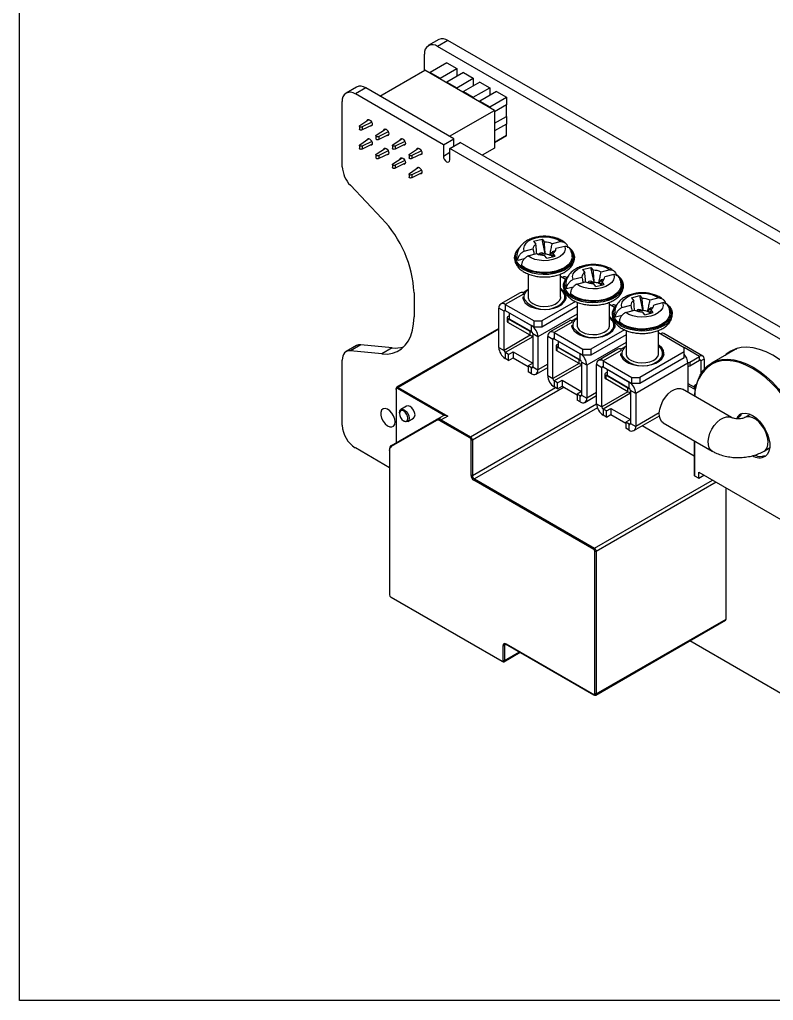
# Model space of a CAD drawing. Header units: millimetres. Extents: x 19 to 791, y 68 to 276.
# Drawn here: x 18.8 to 100.5, y 67.9 to 174.2 of the extents above; entities that cross this region are included whole.
import ezdxf

# ---------------------------------------------------------------- set-up
doc = ezdxf.new("R2010")
doc.units = ezdxf.units.MM
doc.header["$LTSCALE"] = 5
doc.linetypes.add('SLD-Solid', pattern=[0])

msp = doc.modelspace()

# ---------------------------------------------------------------- linework, layer by layer
at = {"color": 7, "linetype": 'SLD-Solid', "lineweight": 25}
for p, q in [((64.21, 172.038), (63.078, 171.385)), ((65.21, 171.939), (64.078, 171.286)), ((124.889, 136.181), (64.078, 171.286)), ((126.021, 136.834), (65.21, 171.939)), ((62.664, 168.714), (62.664, 170.47)), ((65.088, 169.511), (63.292, 168.474)), ((65.088, 169.511), (66.166, 168.889)), ((57.821, 165.918), (62.699, 168.735)), ((70.265, 164.367), (62.699, 168.735)), ((63.292, 168.474), (63.221, 168.434)), ((63.292, 168.474), (64.37, 167.852)), ((64.37, 167.852), (66.166, 168.889)), ((66.884, 168.474), (65.088, 167.438)), ((66.166, 168.889), (66.166, 168.06)), ((66.884, 168.474), (67.962, 167.852)), ((64.44, 167.73), (64.37, 167.852)), ((65.088, 167.438), (65.017, 167.397)), ((65.088, 167.438), (66.166, 166.815)), ((66.166, 166.815), (67.962, 167.852)), ((68.68, 167.438), (66.884, 166.401)), ((67.962, 167.852), (67.962, 167.023)), ((68.68, 167.438), (69.758, 166.815)), ((55.3, 166.895), (54.169, 166.242)), ((56.3, 166.796), (55.169, 166.143)), ((64.715, 160.632), (55.169, 166.143)), ((65.846, 161.285), (56.3, 166.796)), ((66.236, 166.693), (66.166, 166.815)), ((66.884, 166.401), (66.813, 166.36)), ((66.884, 166.401), (67.962, 165.779)), ((67.962, 165.779), (69.758, 166.815)), ((70.476, 166.401), (68.68, 165.364)), ((69.758, 166.815), (69.758, 165.986)), ((70.476, 166.401), (71.554, 165.779)), ((53.754, 158.252), (53.754, 165.326)), ((68.032, 165.656), (67.962, 165.779)), ((68.68, 165.364), (68.609, 165.323)), ((68.68, 165.364), (69.758, 164.742)), ((69.758, 164.742), (71.554, 165.779)), ((71.554, 164.949), (70.265, 164.205)), ((71.554, 165.779), (71.554, 164.949)), ((71.554, 163.705), (71.554, 164.949)), ((65.387, 161.551), (70.265, 164.367)), ((69.828, 164.619), (69.758, 164.742)), ((70.265, 164.367), (70.265, 160.284)), ((55.647, 162.715), (56.637, 163.379)), ((56.945, 163.081), (55.907, 162.565)), ((56.99, 162.777), (55.907, 162.239)), ((70.265, 162.961), (71.554, 163.705)), ((70.265, 162.961), (71.554, 163.705)), ((71.554, 162.875), (70.265, 162.131)), ((71.554, 163.705), (71.554, 163.705)), ((71.554, 163.705), (71.554, 162.875)), ((71.554, 161.631), (71.554, 162.875)), ((55.603, 162.646), (55.603, 162.319)), ((55.907, 162.565), (55.907, 162.239)), ((57.443, 161.679), (58.433, 162.343)), ((58.741, 162.044), (57.703, 161.529)), ((58.786, 161.74), (57.703, 161.202)), ((55.647, 160.641), (56.637, 161.305)), ((56.945, 161.007), (55.907, 160.491)), ((56.99, 160.703), (55.907, 160.165)), ((57.399, 161.609), (57.399, 161.283)), ((57.703, 161.529), (57.703, 161.202)), ((59.239, 160.642), (60.229, 161.306)), ((60.538, 161.007), (59.499, 160.492)), ((60.582, 160.703), (59.499, 160.165)), ((64.715, 160.632), (65.846, 161.285)), ((64.715, 160.632), (64.715, 159.407)), ((65.422, 160.224), (66.553, 160.877)), ((65.846, 160.469), (65.846, 161.285)), ((106.858, 137.609), (66.553, 160.877)), ((70.265, 160.887), (71.554, 161.631)), ((71.554, 161.631), (70.265, 160.887)), ((71.554, 161.631), (71.554, 161.631)), ((55.603, 160.572), (55.603, 160.245)), ((55.907, 160.491), (55.907, 160.165)), ((57.399, 159.535), (57.399, 159.209)), ((57.443, 159.605), (58.433, 160.269)), ((58.741, 159.97), (57.703, 159.455)), ((58.786, 159.666), (57.703, 159.128)), ((59.195, 160.572), (59.195, 160.246)), ((59.499, 160.492), (59.499, 160.165)), ((60.991, 159.536), (60.991, 159.209)), ((61.035, 159.605), (62.025, 160.269)), ((62.334, 159.971), (61.295, 159.455)), ((62.378, 159.666), (61.295, 159.128)), ((65.422, 158.999), (65.422, 160.224)), ((105.727, 136.956), (65.422, 160.224)), ((70.265, 160.284), (68.923, 159.509)), ((57.703, 159.455), (57.703, 159.128)), ((59.195, 158.498), (59.195, 158.172)), ((59.239, 158.568), (60.229, 159.232)), ((60.538, 158.933), (59.499, 158.418)), ((60.582, 158.629), (59.499, 158.091)), ((61.295, 159.455), (61.295, 159.128)), ((59.499, 158.418), (59.499, 158.091)), ((60.991, 157.462), (60.991, 157.135)), ((61.035, 157.531), (62.025, 158.195)), ((62.334, 157.897), (61.295, 157.381)), ((62.378, 157.592), (61.295, 157.054)), ((61.295, 157.381), (61.295, 157.054)), ((58.041, 152.636), (54.627, 156.239)), ((74.502, 150.169), (75.414, 150.406)), ((74.502, 150.169), (74.749, 149.851)), ((75.414, 150.406), (75.662, 150.087)), ((75.751, 148.811), (75.414, 150.406)), ((77.471, 150.148), (76.515, 149.9)), ((73.469, 149.11), (74.425, 149.358)), ((76.317, 148.687), (76.513, 149.042)), ((76.857, 149.131), (76.513, 149.042)), ((76.626, 148.898), (76.513, 149.042)), ((76.848, 148.562), (76.6, 148.881)), ((76.898, 149.244), (76.925, 149.373)), ((77.881, 149.621), (76.925, 149.373)), ((73.489, 148.258), (72.772, 148.072)), ((73.878, 148.584), (74.835, 148.832)), ((75.631, 148.78), (75.751, 148.811)), ((75.936, 148.326), (75.688, 148.644)), ((75.777, 148.777), (75.751, 148.811)), ((75.936, 148.326), (76.848, 148.562)), ((76.259, 148.672), (76.317, 148.687)), ((76.317, 148.687), (76.37, 148.618)), ((79.805, 147.108), (80.717, 147.344)), ((79.805, 147.108), (80.053, 146.789)), ((80.717, 147.344), (80.965, 147.026)), ((81.054, 145.749), (80.717, 147.344)), ((82.774, 147.086), (81.818, 146.839)), ((73.925, 146.625), (73.925, 144.111)), ((77.425, 144.111), (77.425, 146.618)), ((77.425, 146.395), (77.97, 146.08)), ((78.1, 146.242), (78.005, 146.297)), ((78.772, 146.049), (79.728, 146.297)), ((79.182, 145.522), (80.138, 145.77)), ((80.935, 145.718), (81.054, 145.749)), ((81.08, 145.716), (81.054, 145.749)), ((81.62, 145.625), (81.817, 145.981)), ((82.16, 146.07), (81.817, 145.981)), ((81.929, 145.836), (81.817, 145.981)), ((82.151, 145.501), (81.904, 145.819)), ((82.202, 146.182), (82.228, 146.312)), ((83.184, 146.56), (82.228, 146.312)), ((73.883, 144.894), (73.353, 144.587)), ((78.793, 145.197), (78.075, 145.011)), ((81.239, 145.264), (80.991, 145.583)), ((81.239, 145.264), (82.151, 145.501)), ((81.562, 145.61), (81.62, 145.625)), ((81.62, 145.625), (81.674, 145.556)), ((61.533, 144.585), (61.533, 141.975)), ((73.036, 144.587), (70.932, 143.373)), ((73.387, 144.452), (71.432, 143.324)), ((73.35, 144.05), (73.35, 143.943)), ((79.045, 143.636), (75.392, 141.527)), ((78, 143.943), (78, 144.05)), ((79.228, 143.564), (79.228, 141.05)), ((85.108, 144.046), (86.021, 144.283)), ((85.108, 144.046), (85.356, 143.728)), ((86.021, 144.283), (86.268, 143.964)), ((86.357, 142.688), (86.021, 144.283)), ((88.078, 144.025), (87.122, 143.777)), ((71.291, 142.589), (70.725, 142.915)), ((70.725, 138.669), (70.725, 142.915)), ((71.291, 138.343), (71.291, 142.589)), ((71.432, 143.324), (74.543, 141.527)), ((71.432, 143.324), (71.432, 142.67)), ((71.432, 142.67), (74.543, 140.874)), ((79.228, 143.089), (75.392, 140.874)), ((82.728, 141.05), (82.728, 143.556)), ((82.728, 143.334), (83.274, 143.019)), ((83.403, 143.18), (83.308, 143.235)), ((84.075, 142.987), (85.031, 143.235)), ((84.485, 142.461), (85.441, 142.708)), ((86.238, 142.657), (86.357, 142.688)), ((86.542, 142.203), (86.295, 142.521)), ((86.383, 142.654), (86.357, 142.688)), ((86.866, 142.548), (86.923, 142.563)), ((86.923, 142.563), (87.12, 142.919)), ((86.923, 142.563), (86.977, 142.495)), ((87.464, 143.008), (87.12, 142.919)), ((87.233, 142.774), (87.12, 142.919)), ((87.454, 142.439), (87.207, 142.758)), ((87.505, 143.121), (87.531, 143.25)), ((88.487, 143.498), (87.531, 143.25)), ((71.627, 141.895), (71.627, 141.486)), ((71.715, 142.017), (71.856, 142.099)), ((74.119, 140.384), (71.715, 141.772)), ((71.715, 141.772), (71.715, 141.364)), ((71.856, 142.425), (71.856, 142.417)), ((71.856, 142.417), (71.856, 141.764)), ((71.856, 142.417), (74.261, 141.029)), ((71.856, 141.764), (74.261, 140.376)), ((74.543, 141.527), (75.392, 141.527)), ((74.543, 140.874), (74.543, 141.527)), ((75.392, 141.527), (75.392, 140.874)), ((78.339, 141.526), (76.235, 140.311)), ((79.187, 141.832), (78.656, 141.526)), ((84.096, 142.135), (83.378, 141.949)), ((86.542, 142.203), (87.454, 142.439)), ((70.725, 140.729), (59.65, 134.336)), ((74.119, 139.976), (71.715, 141.364)), ((74.119, 139.976), (74.119, 140.384)), ((74.261, 140.376), (74.261, 141.029)), ((75.392, 140.874), (74.543, 140.874)), ((78.69, 141.39), (76.735, 140.262)), ((78.653, 140.989), (78.653, 140.881)), ((84.348, 140.575), (80.695, 138.466)), ((83.303, 140.881), (83.303, 140.989)), ((84.531, 140.502), (84.531, 137.988)), ((88.031, 137.988), (88.031, 140.494)), ((74.968, 139.805), (74.402, 140.131)), ((74.402, 140.131), (74.402, 136.546)), ((74.968, 139.805), (74.968, 136.22)), ((76.594, 139.527), (76.028, 139.854)), ((76.028, 135.608), (76.028, 139.854)), ((76.594, 135.281), (76.594, 139.527)), ((76.735, 140.262), (79.847, 138.466)), ((76.735, 140.262), (76.735, 139.609)), ((76.735, 139.609), (79.847, 137.813)), ((77.16, 139.364), (77.16, 139.356)), ((77.16, 139.356), (77.16, 138.702)), ((77.16, 139.356), (79.564, 137.968)), ((84.531, 140.027), (80.695, 137.813)), ((88.031, 140.272), (90.807, 138.67)), ((92.854, 137.725), (88.611, 140.174)), ((55.3, 138.858), (54.169, 138.205)), ((55.759, 138.947), (54.627, 138.294)), ((58.041, 137.956), (54.627, 138.294)), ((59.172, 138.609), (55.759, 138.947)), ((59.172, 138.609), (58.041, 137.956)), ((70.725, 138.669), (71.291, 138.343)), ((76.93, 138.833), (76.93, 138.425)), ((77.018, 138.955), (77.16, 139.037)), ((79.422, 137.323), (77.018, 138.711)), ((77.018, 138.711), (77.018, 138.302)), ((79.422, 136.914), (77.018, 138.302)), ((77.16, 138.702), (79.564, 137.315)), ((79.847, 138.466), (80.695, 138.466)), ((79.847, 137.813), (79.847, 138.466)), ((80.695, 138.466), (80.695, 137.813)), ((83.642, 138.464), (81.539, 137.25)), ((83.994, 138.329), (82.039, 137.2)), ((84.49, 138.771), (83.959, 138.464)), ((90.807, 138.18), (90.807, 138.67)), ((96.597, 138.565), (93.803, 136.952)), ((96.475, 138.529), (96.383, 138.442)), ((53.754, 130.215), (53.754, 137.289)), ((71.786, 137.894), (71.432, 138.098)), ((71.432, 138.098), (71.432, 137.444)), ((71.786, 137.24), (71.432, 137.444)), ((71.786, 137.894), (72.281, 138.179)), ((71.786, 137.24), (71.786, 137.894)), ((71.786, 137.24), (72.281, 137.526)), ((72.281, 138.179), (74.402, 136.955)), ((72.281, 138.179), (72.281, 137.526)), ((72.281, 137.526), (73.907, 136.587)), ((79.422, 136.914), (79.422, 137.323)), ((79.564, 137.315), (79.564, 137.968)), ((80.695, 137.813), (79.847, 137.813)), ((82.039, 137.2), (85.15, 135.404)), ((82.039, 137.2), (82.039, 136.547)), ((83.956, 137.927), (83.956, 137.819)), ((90.807, 138.18), (85.999, 135.404)), ((90.807, 137.527), (85.999, 134.751)), ((88.606, 137.819), (88.606, 137.927)), ((90.807, 137.527), (90.807, 138.18)), ((91.443, 137.078), (92.504, 137.69)), ((91.443, 136.669), (92.504, 137.282)), ((92.504, 137.282), (92.504, 137.69)), ((92.999, 137.404), (92.645, 137.2)), ((92.645, 137.2), (92.645, 135.923)), ((92.999, 137.404), (92.999, 136.282)), ((74.402, 136.955), (73.907, 136.669)), ((74.261, 136.465), (73.907, 136.669)), ((73.907, 136.669), (73.907, 136.016)), ((74.261, 135.812), (74.261, 136.465)), ((74.402, 136.546), (74.968, 136.22)), ((74.761, 135.762), (76.028, 136.494)), ((80.271, 136.743), (79.705, 137.07)), ((79.705, 137.07), (79.705, 133.485)), ((80.271, 136.743), (80.271, 133.158)), ((81.897, 136.466), (81.332, 136.792)), ((81.332, 132.546), (81.332, 136.792)), ((81.897, 132.22), (81.897, 136.466)), ((82.039, 136.547), (85.15, 134.751)), ((82.463, 136.302), (82.463, 136.294)), ((82.463, 136.294), (84.867, 134.906)), ((82.463, 136.294), (82.463, 135.641)), ((91.231, 136.947), (85.574, 133.681)), ((91.231, 136.947), (91.231, 133.787)), ((91.443, 137.078), (91.443, 136.669)), ((74.261, 135.812), (73.907, 136.016)), ((76.028, 135.608), (76.594, 135.281)), ((77.089, 134.832), (77.584, 135.118)), ((77.584, 135.118), (79.705, 133.893)), ((77.584, 135.118), (77.584, 134.465)), ((82.234, 135.771), (82.234, 135.363)), ((82.322, 135.894), (82.463, 135.976)), ((84.726, 134.261), (82.322, 135.649)), ((82.322, 135.649), (82.322, 135.241)), ((84.726, 133.853), (82.322, 135.241)), ((82.463, 135.641), (84.867, 134.253)), ((85.15, 135.404), (85.999, 135.404)), ((85.15, 134.751), (85.15, 135.404)), ((85.999, 135.404), (85.999, 134.751)), ((92.645, 135.923), (92.642, 135.785)), ((59.588, 134.117), (59.588, 134.199)), ((59.588, 134.117), (59.588, 128.32)), ((59.73, 134.199), (59.8, 134.321)), ((64.805, 131.268), (59.73, 134.199)), ((59.8, 134.321), (65.184, 131.213)), ((77.089, 134.832), (76.735, 135.036)), ((76.735, 135.036), (76.735, 134.383)), ((77.089, 134.179), (76.735, 134.383)), ((77.089, 134.179), (77.089, 134.832)), ((77.089, 134.179), (77.584, 134.465)), ((77.584, 134.465), (79.21, 133.526)), ((84.726, 133.853), (84.726, 134.261)), ((84.867, 134.253), (84.867, 134.906)), ((85.574, 133.681), (85.009, 134.008)), ((85.009, 134.008), (85.009, 130.423)), ((85.999, 134.751), (85.15, 134.751)), ((95.958, 131.058), (90.655, 134.12)), ((91.231, 134.547), (92.04, 134.081)), ((91.938, 134.342), (91.938, 134.505)), ((92.024, 134.55), (92.16, 134.628)), ((79.705, 133.893), (79.21, 133.607)), ((79.564, 133.403), (79.21, 133.607)), ((79.21, 133.607), (79.21, 132.954)), ((79.564, 132.75), (79.21, 132.954)), ((79.564, 132.75), (79.564, 133.403)), ((79.705, 133.485), (80.271, 133.158)), ((80.064, 132.701), (81.332, 133.432)), ((85.574, 133.681), (85.574, 130.097)), ((60.733, 132.297), (60.097, 131.929)), ((81.332, 132.546), (81.897, 132.22)), ((82.392, 131.77), (82.039, 131.975)), ((82.039, 131.975), (82.039, 131.321)), ((82.392, 131.77), (82.887, 132.056)), ((82.887, 132.056), (85.009, 130.832)), ((82.887, 132.056), (82.887, 131.403)), ((59.088, 128.031), (63.977, 130.854)), ((59.942, 131.586), (59.942, 131.504)), ((60.847, 130.63), (61.483, 130.998)), ((63.956, 130.727), (63.977, 130.854)), ((63.977, 130.854), (64.614, 131.222)), ((64.406, 130.682), (64.477, 130.805)), ((65.184, 131.213), (64.477, 130.805)), ((64.477, 130.805), (67.649, 128.974)), ((82.392, 131.117), (82.039, 131.321)), ((82.392, 131.117), (82.392, 131.77)), ((82.392, 131.117), (82.887, 131.403)), ((82.887, 131.403), (84.514, 130.464)), ((85.009, 130.832), (84.514, 130.546)), ((85.367, 129.639), (88.132, 131.235)), ((97.976, 131.394), (97.394, 131.058)), ((63.956, 130.727), (59.067, 127.904)), ((60.401, 130.708), (60.472, 130.667)), ((67.578, 128.851), (64.406, 130.682)), ((84.867, 130.342), (84.514, 130.546)), ((84.514, 130.546), (84.514, 129.893)), ((84.867, 129.689), (84.514, 129.893)), ((84.867, 129.689), (84.867, 130.342)), ((85.009, 130.423), (85.574, 130.097)), ((91.909, 126.888), (86.255, 130.152)), ((88.555, 130.483), (93.858, 127.421)), ((67.649, 128.974), (67.578, 128.851)), ((58.881, 125.622), (55.169, 127.765)), ((59.067, 127.904), (59.088, 128.031)), ((67.72, 124.769), (67.72, 128.606)), ((67.861, 128.606), (67.72, 128.606)), ((67.861, 128.606), (67.861, 124.769)), ((91.909, 128.546), (91.909, 124.789)), ((99.494, 127.421), (100.075, 127.757)), ((58.881, 127.492), (58.881, 127.573)), ((58.881, 127.492), (58.881, 111.826)), ((67.861, 124.769), (67.72, 124.769)), ((91.938, 124.748), (92.398, 124.483)), ((92.398, 125.136), (104.065, 118.401)), ((92.398, 124.483), (92.398, 125.136)), ((92.398, 124.483), (92.964, 124.809)), ((68.073, 124.401), (68.003, 124.279)), ((81.013, 116.768), (68.003, 124.279)), ((68.073, 124.401), (81.084, 116.89)), ((95.368, 109.213), (95.368, 123.422)), ((81.084, 116.89), (81.013, 116.768)), ((81.155, 101.09), (81.155, 116.523)), ((81.296, 116.523), (81.155, 116.523)), ((81.296, 116.523), (81.296, 101.09)), ((59.022, 111.581), (71.043, 104.641)), ((59.022, 111.581), (59.093, 111.54)), ((71.114, 104.6), (59.093, 111.54)), ((81.234, 100.953), (95.306, 109.076)), ((81.296, 101.09), (95.368, 109.213)), ((71.185, 104.723), (71.185, 106.356)), ((71.185, 106.356), (71.326, 106.356)), ((71.326, 106.356), (71.326, 104.723)), ((71.468, 106.519), (81.013, 101.008)), ((71.538, 106.478), (71.468, 106.519)), ((81.084, 100.968), (71.538, 106.478)), ((105.727, 98.579), (91.424, 106.835)), ((71.264, 104.585), (73.041, 105.611)), ((71.043, 104.641), (71.114, 104.6)), ((71.185, 104.723), (71.326, 104.723)), ((81.296, 101.09), (81.155, 101.09)), ((81.084, 100.968), (81.013, 101.008))]:
    msp.add_line(p, q, dxfattribs=at)
at = {"color": 8, "linetype": 'SLD-Solid', "lineweight": 25}
for p, q in [((64.715, 159.407), (65.422, 159.816)), ((71.432, 142.67), (71.291, 142.589)), ((79.228, 142.264), (74.968, 139.805)), ((70.725, 140.628), (59.8, 134.321)), ((74.268, 141.033), (74.261, 141.029)), ((74.12, 139.976), (71.291, 138.343)), ((74.402, 139.812), (71.432, 138.098)), ((76.735, 139.609), (76.594, 139.527)), ((84.531, 139.202), (80.271, 136.743)), ((92.504, 137.69), (90.807, 138.67)), ((79.571, 137.972), (79.564, 137.968)), ((92.645, 137.2), (92.504, 137.282)), ((74.402, 136.546), (74.261, 136.465)), ((76.028, 136.832), (74.968, 136.22)), ((79.423, 136.914), (76.594, 135.281)), ((79.705, 136.751), (76.735, 135.036)), ((82.039, 136.547), (81.897, 136.466)), ((92.783, 136.002), (92.645, 135.923)), ((67.649, 128.974), (76.877, 134.301)), ((77.797, 134.342), (67.861, 128.606)), ((84.874, 134.91), (84.867, 134.906)), ((91.231, 134.75), (91.938, 134.342)), ((92.113, 134.443), (91.938, 134.342)), ((79.705, 133.485), (79.564, 133.403)), ((81.332, 133.771), (80.271, 133.158)), ((84.726, 133.853), (81.897, 132.22)), ((85.009, 133.689), (82.039, 131.975)), ((67.861, 124.769), (81.332, 132.545)), ((81.418, 132.105), (68.073, 124.401)), ((88.124, 131.569), (85.574, 130.097)), ((85.009, 130.423), (84.867, 130.342)), ((91.938, 128.529), (91.938, 124.748)), ((81.084, 116.89), (93.883, 124.279)), ((94.307, 124.034), (81.296, 116.523)), ((71.538, 106.478), (71.326, 106.356)), ((71.326, 104.723), (72.953, 105.662))]:
    msp.add_line(p, q, dxfattribs=at)
at = {"color": 3}
msp.add_lwpolyline([(18.768, 275.561), (556.333, 275.561), (556.333, 67.863), (18.768, 67.863)], close=True, dxfattribs=at)
at = {"color": 7, "linetype": 'SLD-Solid', "lineweight": 25, "flags": 128}
for points in [[(55.907, 162.565), (55.848, 162.546), (55.78, 162.54), (55.713, 162.548), (55.657, 162.571), (55.618, 162.603), (55.603, 162.642), (55.613, 162.681), (55.647, 162.715)], [(56.441, 163.248), (56.456, 163.296), (56.517, 163.366), (56.609, 163.384), (56.717, 163.346), (56.825, 163.259), (56.917, 163.135), (56.979, 162.994), (57, 162.856), (56.979, 162.744), (56.917, 162.673), (56.825, 162.656), (56.771, 162.668)], [(55.907, 162.239), (55.848, 162.219), (55.78, 162.213), (55.713, 162.222), (55.657, 162.244), (55.618, 162.277), (55.603, 162.315), (55.603, 162.319)], [(57.703, 161.529), (57.644, 161.509), (57.576, 161.503), (57.509, 161.512), (57.453, 161.534), (57.414, 161.567), (57.399, 161.605), (57.409, 161.644), (57.443, 161.679)], [(58.237, 162.211), (58.252, 162.259), (58.313, 162.329), (58.405, 162.347), (58.513, 162.31), (58.622, 162.222), (58.713, 162.098), (58.775, 161.957), (58.796, 161.82), (58.775, 161.707), (58.713, 161.637), (58.622, 161.619), (58.567, 161.631)], [(55.907, 160.491), (55.848, 160.472), (55.78, 160.466), (55.713, 160.474), (55.657, 160.497), (55.618, 160.529), (55.603, 160.568), (55.613, 160.607), (55.647, 160.641)], [(56.441, 161.174), (56.456, 161.222), (56.517, 161.292), (56.609, 161.31), (56.717, 161.272), (56.825, 161.185), (56.917, 161.061), (56.979, 160.92), (57, 160.782), (56.979, 160.67), (56.917, 160.599), (56.825, 160.582), (56.771, 160.594)], [(57.703, 161.202), (57.644, 161.182), (57.576, 161.176), (57.509, 161.185), (57.453, 161.207), (57.414, 161.24), (57.399, 161.279), (57.399, 161.283)], [(59.499, 160.492), (59.44, 160.472), (59.372, 160.466), (59.305, 160.475), (59.249, 160.497), (59.21, 160.53), (59.195, 160.568), (59.205, 160.608), (59.239, 160.642)], [(60.033, 161.174), (60.048, 161.222), (60.109, 161.293), (60.201, 161.31), (60.309, 161.273), (60.418, 161.185), (60.509, 161.062), (60.571, 160.92), (60.592, 160.783), (60.571, 160.67), (60.509, 160.6), (60.418, 160.582), (60.363, 160.594)], [(55.907, 160.165), (55.848, 160.145), (55.78, 160.139), (55.713, 160.148), (55.657, 160.17), (55.618, 160.203), (55.603, 160.241), (55.603, 160.245)], [(57.703, 159.455), (57.644, 159.435), (57.576, 159.429), (57.509, 159.438), (57.453, 159.46), (57.414, 159.493), (57.399, 159.531), (57.409, 159.57), (57.443, 159.605)], [(58.237, 160.137), (58.252, 160.185), (58.313, 160.255), (58.405, 160.273), (58.513, 160.236), (58.622, 160.148), (58.713, 160.024), (58.775, 159.883), (58.796, 159.746), (58.775, 159.633), (58.713, 159.563), (58.622, 159.545), (58.567, 159.557)], [(59.499, 160.165), (59.44, 160.145), (59.372, 160.139), (59.305, 160.148), (59.249, 160.17), (59.21, 160.203), (59.195, 160.242), (59.195, 160.246)], [(61.295, 159.455), (61.236, 159.435), (61.168, 159.429), (61.101, 159.438), (61.045, 159.46), (61.006, 159.493), (60.991, 159.532), (61.001, 159.571), (61.035, 159.605)], [(61.829, 160.137), (61.844, 160.185), (61.905, 160.256), (61.997, 160.274), (62.105, 160.236), (62.214, 160.149), (62.305, 160.025), (62.367, 159.883), (62.388, 159.746), (62.367, 159.633), (62.305, 159.563), (62.214, 159.545), (62.159, 159.557)], [(57.703, 159.128), (57.644, 159.108), (57.576, 159.102), (57.509, 159.111), (57.453, 159.133), (57.414, 159.166), (57.399, 159.205), (57.399, 159.209)], [(59.499, 158.418), (59.44, 158.398), (59.372, 158.392), (59.305, 158.401), (59.249, 158.423), (59.21, 158.456), (59.195, 158.494), (59.205, 158.534), (59.239, 158.568)], [(60.033, 159.1), (60.048, 159.148), (60.109, 159.218), (60.201, 159.236), (60.309, 159.199), (60.418, 159.111), (60.509, 158.988), (60.571, 158.846), (60.592, 158.709), (60.571, 158.596), (60.509, 158.526), (60.418, 158.508), (60.363, 158.52)], [(61.295, 159.128), (61.236, 159.108), (61.168, 159.103), (61.101, 159.111), (61.045, 159.134), (61.006, 159.166), (60.991, 159.205), (60.991, 159.209)], [(64.715, 159.407), (64.742, 159.236), (64.818, 159.059), (64.933, 158.904), (65.068, 158.795), (65.203, 158.748), (65.318, 158.77), (65.395, 158.858), (65.422, 158.999)], [(59.499, 158.091), (59.44, 158.071), (59.372, 158.065), (59.305, 158.074), (59.249, 158.096), (59.21, 158.129), (59.195, 158.168), (59.195, 158.172)], [(61.295, 157.381), (61.236, 157.361), (61.168, 157.355), (61.101, 157.364), (61.045, 157.386), (61.006, 157.419), (60.991, 157.458), (61.001, 157.497), (61.035, 157.531)], [(61.829, 158.063), (61.844, 158.111), (61.905, 158.182), (61.997, 158.199), (62.105, 158.162), (62.214, 158.075), (62.305, 157.951), (62.367, 157.809), (62.388, 157.672), (62.367, 157.559), (62.305, 157.489), (62.214, 157.471), (62.159, 157.483)], [(61.295, 157.054), (61.236, 157.034), (61.168, 157.029), (61.101, 157.037), (61.045, 157.06), (61.006, 157.092), (60.991, 157.131), (60.991, 157.135)], [(73.469, 149.11), (73.426, 149.4), (73.495, 149.688), (73.674, 149.96), (73.954, 150.202), (74.319, 150.402), (74.753, 150.551), (75.233, 150.639), (75.735, 150.664), (76.234, 150.624), (76.705, 150.52), (77.125, 150.359), (77.471, 150.148)], [(72.576, 148.826), (72.621, 148.948), (72.777, 149.217)], [(77.881, 149.621), (77.924, 149.331), (77.854, 149.043), (77.675, 148.771), (77.396, 148.529), (77.03, 148.329), (76.597, 148.181), (76.117, 148.092), (75.615, 148.067), (75.115, 148.108), (74.644, 148.211), (74.225, 148.372), (73.878, 148.584)], [(78.17, 149.616), (78.25, 149.553), (78.545, 149.253)], [(78.19, 149.622), (78.341, 149.506), (78.636, 149.205)], [(78.636, 149.205), (78.83, 148.878), (78.909, 148.597)], [(78.815, 148.395), (78.787, 148.239), (78.642, 147.903), (78.39, 147.59), (78.04, 147.31), (77.604, 147.073), (77.099, 146.889), (76.542, 146.762), (75.954, 146.699), (75.356, 146.701), (74.769, 146.769), (74.215, 146.899), (73.714, 147.088), (73.284, 147.327), (72.94, 147.61), (72.695, 147.925), (72.557, 148.261), (72.529, 148.463)], [(72.772, 148.072), (72.679, 148.415), (72.675, 148.523)], [(78.675, 148.494), (78.643, 148.256), (78.496, 147.92), (78.237, 147.607), (77.875, 147.331), (77.424, 147.101), (76.904, 146.929), (76.334, 146.819), (75.738, 146.777), (75.14, 146.804), (74.563, 146.9), (74.03, 147.06), (73.563, 147.278), (73.181, 147.545)], [(78.772, 146.049), (78.729, 146.339), (78.799, 146.627), (78.978, 146.899), (79.257, 147.141), (79.623, 147.341), (80.056, 147.489), (80.536, 147.578), (81.038, 147.603), (81.537, 147.562), (82.008, 147.459), (82.428, 147.298), (82.774, 147.086)], [(77.88, 145.764), (77.925, 145.886), (78.081, 146.156)], [(83.184, 146.56), (83.227, 146.27), (83.158, 145.982), (82.979, 145.71), (82.699, 145.468), (82.334, 145.268), (81.9, 145.119), (81.42, 145.031), (80.918, 145.006), (80.419, 145.046), (79.948, 145.15), (79.528, 145.311), (79.182, 145.522)], [(83.473, 146.554), (83.553, 146.491), (83.849, 146.191)], [(83.493, 146.56), (83.644, 146.444), (83.939, 146.143)], [(83.939, 146.143), (84.133, 145.816), (84.212, 145.536)], [(73.325, 144.14), (73.325, 144.135), (73.385, 143.834), (73.56, 143.548), (73.841, 143.292), (74.213, 143.078), (74.659, 142.917), (75.155, 142.817), (75.677, 142.783), (76.2, 142.818), (76.695, 142.918), (77.14, 143.079), (77.512, 143.294), (77.792, 143.551), (77.965, 143.837), (78.025, 144.138), (77.967, 144.44), (77.794, 144.726), (77.515, 144.984), (77.425, 145.045)], [(77.719, 144.639), (77.559, 144.815), (77.425, 144.925)], [(84.119, 145.333), (84.09, 145.177), (83.945, 144.842), (83.693, 144.529), (83.343, 144.249), (82.908, 144.012), (82.402, 143.827), (81.846, 143.701), (81.258, 143.637), (80.659, 143.64), (80.073, 143.707), (79.519, 143.837), (79.017, 144.026), (78.587, 144.266), (78.243, 144.548), (77.998, 144.864), (77.861, 145.2), (77.832, 145.402)], [(78.075, 145.011), (77.982, 145.353), (77.978, 145.462)], [(83.978, 145.432), (83.946, 145.194), (83.8, 144.858), (83.54, 144.546), (83.178, 144.269), (82.728, 144.04), (82.207, 143.867), (81.638, 143.757), (81.042, 143.715), (80.443, 143.743), (79.866, 143.838), (79.333, 143.998), (78.867, 144.217), (78.485, 144.484)], [(73.369, 143.878), (73.364, 143.9), (73.35, 144.05)], [(74.42, 143.407), (74.771, 143.25), (75.18, 143.148), (75.619, 143.108), (76.062, 143.132), (76.481, 143.219), (76.849, 143.363), (77.143, 143.556), (77.345, 143.785), (77.442, 144.035), (77.428, 144.292), (77.425, 144.303)], [(78, 144.05), (77.985, 143.9), (77.981, 143.878)], [(84.075, 142.987), (84.032, 143.277), (84.102, 143.565), (84.281, 143.837), (84.56, 144.079), (84.926, 144.279), (85.36, 144.428), (85.84, 144.516), (86.342, 144.541), (86.841, 144.501), (87.312, 144.397), (87.731, 144.236), (88.078, 144.025)], [(83.183, 142.703), (83.228, 142.825), (83.384, 143.094)], [(88.487, 143.498), (88.531, 143.208), (88.461, 142.92), (88.282, 142.648), (88.003, 142.406), (87.637, 142.206), (87.203, 142.058), (86.723, 141.969), (86.221, 141.944), (85.722, 141.985), (85.251, 142.088), (84.832, 142.249), (84.485, 142.461)], [(88.776, 143.493), (88.856, 143.43), (89.152, 143.13)], [(88.796, 143.499), (88.948, 143.383), (89.243, 143.082)], [(89.243, 143.082), (89.436, 142.754), (89.516, 142.474)], [(58.041, 137.956), (58.64, 137.946), (59.201, 138.037), (59.716, 138.227), (60.177, 138.515), (60.579, 138.897), (60.916, 139.366), (61.183, 139.916), (61.376, 140.541), (61.493, 141.23), (61.533, 141.975)], [(78.628, 141.078), (78.628, 141.074), (78.689, 140.773), (78.864, 140.487), (79.144, 140.23), (79.517, 140.016), (79.962, 139.855), (80.458, 139.755), (80.981, 139.722), (81.503, 139.756), (81.999, 139.856), (82.444, 140.018), (82.815, 140.232), (83.095, 140.489), (83.269, 140.775), (83.328, 141.077), (83.27, 141.378), (83.097, 141.665), (82.818, 141.922), (82.728, 141.984)], [(83.022, 141.578), (82.862, 141.754), (82.728, 141.863)], [(89.422, 142.272), (89.393, 142.116), (89.249, 141.78), (88.997, 141.467), (88.647, 141.187), (88.211, 140.95), (87.706, 140.765), (87.149, 140.639), (86.561, 140.576), (85.963, 140.578), (85.376, 140.646), (84.822, 140.776), (84.321, 140.964), (83.89, 141.204), (83.546, 141.487), (83.301, 141.802), (83.164, 142.138), (83.136, 142.34)], [(83.378, 141.949), (83.286, 142.292), (83.282, 142.4)], [(89.281, 142.371), (89.249, 142.133), (89.103, 141.797), (88.843, 141.484), (88.481, 141.208), (88.031, 140.978), (87.51, 140.805), (86.941, 140.696), (86.345, 140.654), (85.746, 140.681), (85.169, 140.777), (84.637, 140.937), (84.17, 141.155), (83.788, 141.422)], [(78.672, 140.817), (78.668, 140.838), (78.653, 140.989)], [(79.723, 140.346), (80.075, 140.188), (80.483, 140.086), (80.922, 140.046), (81.365, 140.07), (81.784, 140.157), (82.152, 140.302), (82.446, 140.494), (82.648, 140.723), (82.745, 140.974), (82.731, 141.231), (82.728, 141.242)], [(83.303, 140.989), (83.288, 140.838), (83.284, 140.817)], [(54.627, 138.294), (54.442, 138.293), (54.272, 138.253), (54.121, 138.174), (53.993, 138.059), (53.89, 137.909), (53.815, 137.728), (53.77, 137.52), (53.754, 137.289)], [(83.931, 138.017), (83.931, 138.012), (83.992, 137.711), (84.167, 137.425), (84.448, 137.169), (84.82, 136.954), (85.265, 136.794), (85.762, 136.694), (86.284, 136.66), (86.806, 136.694), (87.302, 136.795), (87.747, 136.956), (88.118, 137.171), (88.398, 137.428), (88.572, 137.714), (88.631, 138.015), (88.573, 138.317), (88.4, 138.603), (88.122, 138.861), (88.031, 138.922)], [(88.325, 138.516), (88.165, 138.692), (88.031, 138.802)], [(106.858, 126.668), (106.818, 127.523), (106.697, 128.415), (106.497, 129.331), (106.221, 130.26), (105.872, 131.191), (105.454, 132.111), (104.974, 133.01), (104.435, 133.876), (103.847, 134.698), (103.215, 135.466), (102.549, 136.169), (101.855, 136.8), (101.144, 137.351), (100.424, 137.813), (99.703, 138.182), (98.992, 138.453), (98.298, 138.623), (97.632, 138.689), (97, 138.651), (96.412, 138.508), (95.874, 138.263), (95.393, 137.92), (95.251, 137.789)], [(83.976, 137.755), (83.971, 137.777), (83.956, 137.927)], [(85.026, 137.284), (85.378, 137.127), (85.786, 137.025), (86.226, 136.985), (86.669, 137.009), (87.087, 137.096), (87.455, 137.24), (87.749, 137.433), (87.951, 137.662), (88.049, 137.912), (88.035, 138.169), (88.031, 138.18)], [(88.606, 137.927), (88.592, 137.777), (88.587, 137.755)], [(91.956, 133.369), (91.978, 133.632), (92.098, 134.375), (92.295, 135.053), (92.568, 135.657), (92.914, 136.179), (93.327, 136.612), (93.802, 136.952), (94.334, 137.194), (94.916, 137.335), (95.541, 137.373), (96.2, 137.308), (96.886, 137.14), (97.59, 136.872), (98.302, 136.507), (99.015, 136.049), (99.718, 135.505), (100.404, 134.881), (101.063, 134.185), (101.688, 133.426), (102.27, 132.613), (102.802, 131.757), (103.278, 130.868), (103.691, 129.957), (104.036, 129.037), (104.309, 128.118), (104.507, 127.212), (104.626, 126.33), (104.666, 125.484)], [(104.525, 125.484), (104.485, 126.321), (104.367, 127.192), (104.172, 128.088), (103.902, 128.997), (103.56, 129.907), (103.152, 130.808), (102.681, 131.687), (102.155, 132.534), (101.58, 133.338), (100.962, 134.088), (100.31, 134.777), (99.632, 135.394), (98.936, 135.932), (98.231, 136.384), (97.527, 136.746), (96.831, 137.011), (96.153, 137.177), (95.501, 137.241), (94.883, 137.203), (94.308, 137.064), (93.822, 136.848)], [(88.555, 130.483), (88.414, 130.59), (88.241, 130.835), (88.142, 131.159), (88.122, 131.545), (88.182, 131.972), (88.319, 132.416), (88.525, 132.854), (88.789, 133.263), (89.097, 133.619), (89.432, 133.905), (89.777, 134.104), (90.113, 134.206), (90.421, 134.205), (90.655, 134.12)], [(92.166, 134.649), (92.096, 134.596), (91.938, 134.505)], [(59.482, 130.583), (59.44, 130.899), (59.318, 131.229), (59.13, 131.538), (58.895, 131.792), (58.64, 131.964), (58.392, 132.035), (58.177, 131.997), (58.02, 131.854), (57.937, 131.623), (57.937, 131.327), (58.02, 130.999), (58.177, 130.675), (58.392, 130.39), (58.64, 130.174), (58.895, 130.051), (59.13, 130.034), (59.318, 130.126), (59.44, 130.316), (59.482, 130.583)], [(59.942, 131.586), (59.982, 131.797), (60.097, 131.929), (60.269, 131.963), (60.472, 131.892), (60.675, 131.728), (60.847, 131.496), (60.962, 131.231), (61.002, 130.974), (60.962, 130.763), (60.847, 130.63), (60.675, 130.597), (60.472, 130.667), (60.472, 130.667)], [(61.108, 132.26), (60.905, 132.33), (60.733, 132.297)], [(61.483, 130.998), (61.483, 130.998), (61.598, 131.13), (61.639, 131.341), (61.598, 131.599), (61.483, 131.864), (61.311, 132.096), (61.108, 132.26)], [(60.401, 130.708), (60.577, 130.647), (60.726, 130.676), (60.826, 130.791), (60.861, 130.974), (60.826, 131.197), (60.726, 131.427), (60.577, 131.628), (60.401, 131.77), (60.225, 131.831), (60.076, 131.802), (59.977, 131.687), (59.942, 131.504), (59.977, 131.281), (60.076, 131.051), (60.225, 130.85), (60.401, 130.708)], [(97.106, 131.497), (97.13, 131.504), (97.469, 131.534), (97.842, 131.459), (98.231, 131.281), (98.621, 131.009), (98.994, 130.654), (99.333, 130.232), (99.624, 129.761), (99.854, 129.262), (100.014, 128.757), (100.095, 128.268), (100.095, 127.815), (100.014, 127.42), (99.854, 127.098), (99.638, 126.875)]]:
    msp.add_lwpolyline(points, dxfattribs=at)
at = {"color": 8, "linetype": 'SLD-Solid', "lineweight": 25, "flags": 128}
for points in [[(78.909, 148.597), (78.916, 148.535), (78.893, 148.19), (78.759, 147.853), (78.521, 147.535), (78.185, 147.249), (77.764, 147.003), (77.272, 146.806), (76.726, 146.664), (76.144, 146.583), (75.545, 146.565), (74.952, 146.61), (74.382, 146.718), (73.857, 146.884), (73.394, 147.104), (73.008, 147.368), (72.714, 147.669), (72.52, 147.996), (72.433, 148.339), (72.446, 148.63)], [(72.529, 148.463), (72.532, 148.606), (72.576, 148.826)], [(77.832, 145.402), (77.836, 145.545), (77.88, 145.764)], [(77.248, 143.223), (77.559, 143.448), (77.775, 143.708), (77.886, 143.988), (77.886, 144.276), (77.775, 144.556), (77.719, 144.639)], [(84.212, 145.536), (84.22, 145.474), (84.196, 145.128), (84.062, 144.791), (83.824, 144.474), (83.488, 144.187), (83.068, 143.941), (82.576, 143.744), (82.029, 143.602), (81.447, 143.521), (80.849, 143.503), (80.255, 143.549), (79.686, 143.656), (79.161, 143.823), (78.697, 144.042), (78.312, 144.307), (78.017, 144.608), (77.823, 144.935), (77.736, 145.277), (77.749, 145.568)], [(89.516, 142.474), (89.523, 142.412), (89.499, 142.067), (89.366, 141.73), (89.127, 141.412), (88.792, 141.126), (88.371, 140.88), (87.879, 140.683), (87.332, 140.541), (86.75, 140.46), (86.152, 140.441), (85.558, 140.487), (84.989, 140.595), (84.464, 140.761), (84.001, 140.98), (83.615, 141.245), (83.32, 141.546), (83.126, 141.873), (83.04, 142.216), (83.053, 142.507)], [(83.136, 142.34), (83.139, 142.483), (83.183, 142.703)], [(82.551, 140.162), (82.862, 140.387), (83.078, 140.646), (83.189, 140.926), (83.189, 141.214), (83.078, 141.494), (83.022, 141.578)], [(87.855, 137.1), (88.165, 137.325), (88.382, 137.584), (88.492, 137.865), (88.492, 138.153), (88.382, 138.433), (88.325, 138.516)], [(93.857, 127.422), (93.717, 127.528), (93.545, 127.773), (93.446, 128.098), (93.426, 128.484), (93.486, 128.91), (93.622, 129.355), (93.828, 129.793), (94.092, 130.201), (94.4, 130.558), (94.736, 130.843), (95.08, 131.042), (95.416, 131.144), (95.724, 131.143), (95.939, 131.069)], [(99.496, 127.422), (99.635, 127.528), (99.807, 127.773), (99.906, 128.098), (99.926, 128.484), (99.866, 128.91), (99.73, 129.355), (99.524, 129.793), (99.26, 130.201), (98.952, 130.558), (98.616, 130.843), (98.271, 131.042), (97.936, 131.144), (97.628, 131.143), (97.412, 131.069)]]:
    msp.add_lwpolyline(points, dxfattribs=at)
at = {"color": 7, "linetype": 'SLD-Solid', "lineweight": 25}
for centre, radius, start, end in [((63.526, 170.609), 0.873, 50.79671, 189.21404), ((64.624, 171.122), 1.006, 54.38242, 114.30712), ((55.714, 165.978), 1.006, 54.38242, 114.30712), ((54.617, 165.466), 0.873, 50.79671, 189.21404), ((56.869, 158.407), 3.118, 182.84935, 224.04755), ((49.125, 143.986), 12.422, 2.76391, 44.13299), ((75.703, 148.239), 1.849, 63.95187, 91.29257), ((73.863, 148.327), 1.449, 131.44303, 167.92129), ((75.024, 149.316), 0.601, 117.24123, 176.02769), ((76.325, 149.415), 0.601, 297.24123, 356.02769), ((75.646, 150.492), 1.849, 243.95187, 271.29257), ((75.66, 147.217), 1.564, 91.04426, 107.97697), ((75.675, 147.053), 1.727, 86.62264, 91.44295), ((75.701, 147.282), 1.497, 68.13001, 87.11443), ((75.851, 147.685), 1.068, 60.86883, 67.51348), ((76.015, 147.961), 0.746, 44.52061, 61.58687), ((80.328, 146.255), 0.601, 117.24123, 176.02769), ((81.007, 145.178), 1.849, 63.95187, 91.29257), ((77.86, 145.976), 0.352, 65.69288, 125.61758), ((79.167, 145.265), 1.449, 131.44303, 167.92129), ((80.95, 147.431), 1.849, 243.95187, 271.29257), ((80.963, 144.155), 1.564, 91.04426, 107.97697), ((80.978, 143.992), 1.727, 86.62264, 91.44295), ((81.004, 144.22), 1.497, 68.13001, 87.11443), ((81.628, 146.354), 0.601, 297.24123, 356.02769), ((73.216, 144.266), 0.369, 85.16724, 119.33687), ((74.649, 143.888), 1.265, 124.94027, 149.13278), ((81.154, 144.624), 1.068, 60.86883, 67.51348), ((81.319, 144.9), 0.746, 44.52061, 61.58687), ((73.209, 144.504), 0.186, 338.73112, 343.61335), ((75.72, 145.577), 2.807, 217.72829, 302.99166), ((74.716, 144.155), 0.805, 169.41583, 248.41385), ((85.631, 143.193), 0.601, 117.24123, 176.02769), ((86.31, 142.116), 1.849, 63.95187, 91.29257), ((71.156, 142.985), 0.437, 50.79671, 189.21404), ((71.377, 142.603), 0.0873, 50.79671, 189.21404), ((83.163, 142.915), 0.352, 65.69288, 125.61758), ((84.47, 142.204), 1.449, 131.44303, 167.92129), ((86.253, 144.369), 1.849, 243.95187, 271.29257), ((86.266, 141.094), 1.564, 91.04426, 107.97697), ((86.281, 140.93), 1.727, 86.62264, 91.44295), ((86.308, 141.159), 1.497, 68.13001, 87.11443), ((86.457, 141.562), 1.068, 60.86883, 67.51348), ((86.932, 143.292), 0.601, 297.24123, 356.02769), ((71.777, 141.501), 0.151, 185.6948, 245.62534), ((71.761, 141.895), 0.131, 110.78342, 249.21658), ((78.52, 141.204), 0.369, 85.16724, 119.33687), ((79.953, 140.826), 1.265, 124.94027, 149.13278), ((86.622, 141.838), 0.746, 44.52061, 61.58687), ((74.321, 140.761), 0.428, 241.87851, 269.01651), ((73.432, 139.735), 1.537, 2.60548, 57.39452), ((74.095, 140.117), 0.307, 2.60548, 57.39452), ((78.512, 141.443), 0.186, 338.73112, 343.61335), ((81.023, 142.516), 2.807, 217.72829, 302.99166), ((80.019, 141.094), 0.805, 169.41583, 248.41385), ((74.331, 140.385), 0.46, 242.66531, 278.92083), ((76.459, 139.924), 0.437, 50.79671, 189.21404), ((76.68, 139.541), 0.0873, 50.79671, 189.21404), ((88.466, 139.853), 0.352, 65.69288, 125.61758), ((55.665, 138.203), 0.75, 82.851, 119.13267), ((59.534, 141.781), 3.192, 263.4917, 285.76114), ((72.26, 138.739), 1.537, 182.60548, 237.39452), ((71.598, 138.357), 0.307, 182.60548, 237.39452), ((77.081, 138.44), 0.151, 185.6948, 245.62534), ((77.065, 138.833), 0.131, 110.78342, 249.21658), ((83.823, 138.143), 0.369, 85.16724, 119.33687), ((83.815, 138.381), 0.186, 338.73112, 343.61335), ((85.256, 137.765), 1.265, 124.94027, 149.13278), ((79.624, 137.7), 0.428, 241.87851, 269.01651), ((78.736, 136.673), 1.537, 2.60548, 57.39452), ((79.398, 137.056), 0.307, 2.60548, 57.39452), ((81.763, 136.862), 0.437, 50.79671, 189.21404), ((86.326, 139.454), 2.807, 217.72829, 302.99166), ((85.322, 138.032), 0.805, 169.41583, 248.41385), ((89.686, 136.874), 1.547, 2.69817, 43.55922), ((92.697, 137.453), 0.306, 350.78596, 129.20329), ((92.559, 137.214), 0.0873, 350.78596, 129.20329), ((74.316, 136.533), 0.0873, 230.79671, 9.21404), ((74.537, 136.15), 0.437, 230.79671, 9.21404), ((79.634, 137.323), 0.46, 242.66531, 278.92083), ((81.984, 136.48), 0.0873, 50.79671, 189.21404), ((91.238, 137.466), 0.439, 268.642, 297.85917), ((91.24, 137.052), 0.433, 268.8559, 298.04024), ((77.564, 135.677), 1.537, 182.60548, 237.39452), ((76.901, 135.295), 0.307, 182.60548, 237.39452), ((82.384, 135.378), 0.151, 185.6948, 245.62534), ((82.368, 135.771), 0.131, 110.78342, 249.21658), ((59.717, 134.22), 0.131, 50.79671, 189.21404), ((59.674, 134.131), 0.0873, 50.79671, 189.21404), ((84.927, 134.638), 0.428, 241.87851, 269.01651), ((84.039, 133.612), 1.537, 2.60548, 57.39452), ((84.702, 133.994), 0.307, 2.60548, 57.39452), ((92.25, 134.315), 0.313, 174.96255, 227.86938), ((79.619, 133.471), 0.0873, 230.79671, 9.21404), ((79.84, 133.088), 0.437, 230.79671, 9.21404), ((84.937, 134.262), 0.46, 242.66531, 278.92083), ((82.867, 132.616), 1.537, 182.60548, 237.39452), ((82.204, 132.234), 0.307, 182.60548, 237.39452), ((64.184, 130.396), 0.503, 54.38183, 114.31395), ((64.793, 130.903), 0.366, 88.07424, 119.34979), ((97.511, 130.553), 0.946, 120.75216, 155.14322), ((56.825, 130.355), 3.074, 182.60548, 237.39452), ((64.143, 130.314), 0.453, 54.38183, 114.31395), ((84.922, 130.409), 0.0873, 230.79671, 9.21404), ((85.143, 130.027), 0.437, 230.79671, 9.21404), ((67.413, 128.592), 0.307, 2.60548, 57.39452), ((67.401, 128.585), 0.461, 2.60548, 57.39452), ((59.382, 127.622), 0.503, 125.69804, 185.62038), ((59.332, 127.536), 0.453, 125.69804, 185.62038), ((99.064, 128.022), 1.188, 242.62933, 295.56734), ((68.334, 124.796), 0.615, 182.60548, 237.39452), ((68.322, 124.789), 0.461, 182.60548, 237.39452), ((91.959, 124.794), 0.0503, 185.6948, 245.62534), ((80.848, 116.509), 0.307, 2.60548, 57.39452), ((80.836, 116.502), 0.461, 2.60548, 57.39452), ((59.188, 111.839), 0.307, 182.60548, 237.39452), ((95.225, 109.195), 0.144, 304.05635, 7.25583), ((71.357, 106.384), 0.175, 50.79671, 189.21404), ((71.455, 106.377), 0.131, 50.79671, 189.21404), ((71.098, 104.709), 0.0873, 230.79671, 9.21404), ((71.197, 104.702), 0.131, 230.79671, 9.21404), ((81.069, 101.076), 0.0873, 230.79671, 9.21404), ((81.167, 101.069), 0.131, 230.79671, 9.21404)]:
    msp.add_arc(centre, radius, start, end, dxfattribs=at)
at = {"color": 8, "linetype": 'SLD-Solid', "lineweight": 25}
for centre, radius, start, end in [((77.653, 148.5), 1.167, 354.80297, 40.13964), ((82.957, 145.439), 1.167, 354.80297, 40.13964), ((74.225, 144.134), 0.775, 148.64981, 200.66408), ((88.26, 142.377), 1.167, 354.80297, 40.13964), ((79.529, 141.072), 0.775, 148.64981, 200.66408), ((84.832, 138.011), 0.775, 148.64981, 200.66408), ((96.119, 133.383), 4.157, 123.54066, 180.24186), ((97.385, 130.587), 0.951, 107.01488, 153.39256), ((98.993, 127.958), 1.26, 232.85476, 300.77753)]:
    msp.add_arc(centre, radius, start, end, dxfattribs=at)
at = {"color": 7, "linetype": 'SLD-Solid', "lineweight": 25}
for centre, major_axis, ratio, start_param, end_param in [((75.576, 147.359), (-0.305, 1.536), 0.4516592, 5.7954602, 6.6491303), ((75.895, 147.289), (0.668, 1.346), 0.3037299, 6.2532202, 6.6514415), ((80.879, 144.297), (-0.305, 1.536), 0.4516592, 5.7954602, 6.6491303), ((81.198, 144.227), (0.668, 1.346), 0.3037299, 6.2532202, 6.6514415), ((86.183, 141.235), (-0.305, 1.536), 0.4516592, 5.7954602, 6.6491303), ((86.501, 141.166), (0.668, 1.346), 0.3037299, 6.2532202, 6.6514415), ((64.477, 129.988), (0.707, 1.225), 0.5773346, 0.0000406, 0.4510674)]:
    msp.add_ellipse(centre, major_axis=major_axis, ratio=ratio, start_param=start_param, end_param=end_param, dxfattribs=at)
for points, knots in [([(78.004, 149.927), (77.925, 149.992), (77.727, 150.156), (77.352, 150.367), (76.877, 150.549), (76.358, 150.667), (75.814, 150.719), (75.264, 150.702), (74.723, 150.616), (74.205, 150.458), (73.743, 150.235), (73.358, 149.956), (73.057, 149.639), (72.841, 149.285), (72.702, 148.913), (72.688, 148.656), (72.682, 148.533)], [0, 0, 0, 0, 0.0481792, 0.1222774, 0.1985732, 0.2760719, 0.3534553, 0.4308914, 0.5089865, 0.5883997, 0.6699342, 0.7429013, 0.8119948, 0.8776848, 0.9412818, 1, 1, 1, 1]), ([(75.777, 148.777), (75.748, 149.097), (75.709, 149.534), (75.672, 149.97), (75.662, 150.087)], [0, 0, 0, 0, 0.73136928, 1, 1, 1, 1]), ([(77.471, 150.148), (77.574, 150.134), (77.783, 150.106), (78.018, 149.934), (78.149, 149.711), (78.163, 149.541), (78.168, 149.471)], [0, 0, 0, 0, 0.264257, 0.5406355, 0.8111537, 1, 1, 1, 1]), ([(72.772, 148.072), (72.772, 148.088), (72.774, 148.204), (72.82, 148.395), (72.962, 148.666), (73.167, 148.915), (73.371, 149.047), (73.469, 149.11)], [0, 0, 0, 0, 0.04210666, 0.30818784, 0.4759722, 0.7478582, 1, 1, 1, 1]), ([(74.425, 149.358), (74.436, 149.31), (74.481, 149.111), (74.528, 148.912), (74.564, 148.761)], [0, 0, 0, 0, 0.2412017, 1, 1, 1, 1]), ([(74.839, 148.83), (74.819, 149.053), (74.789, 149.394), (74.759, 149.734), (74.749, 149.851)], [0, 0, 0, 0, 0.6552534, 1, 1, 1, 1]), ([(76.259, 148.672), (76.298, 148.855), (76.374, 149.211), (76.458, 149.62), (76.504, 149.846), (76.515, 149.9)], [0, 0, 0, 0, 0.4476038, 0.8686645, 1, 1, 1, 1]), ([(76.6, 148.881), (76.59, 148.789), (76.576, 148.658), (76.561, 148.527), (76.556, 148.487)], [0, 0, 0, 0, 0.69314203, 1, 1, 1, 1]), ([(78.51, 149.224), (78.503, 149.248), (78.47, 149.363), (78.305, 149.506), (78.085, 149.604), (77.93, 149.617), (77.881, 149.621)], [0, 0, 0, 0, 0.0963092, 0.4612199, 0.8290003, 1, 1, 1, 1]), ([(78.668, 148.484), (78.67, 148.505), (78.689, 148.665), (78.633, 148.943), (78.538, 149.177), (78.495, 149.283)], [0, 0, 0, 0, 0.0798437, 0.5811114, 1, 1, 1, 1]), ([(72.448, 148.637), (72.447, 148.636), (72.409, 148.511), (72.421, 148.25), (72.498, 147.881), (72.677, 147.536), (72.936, 147.223), (73.279, 146.942), (73.698, 146.702), (74.182, 146.512), (74.711, 146.378), (75.269, 146.304), (75.839, 146.291), (76.403, 146.339), (76.948, 146.448), (77.457, 146.616), (77.916, 146.842), (78.31, 147.124), (78.61, 147.445), (78.814, 147.791), (78.916, 148.15), (78.945, 148.426), (78.908, 148.572), (78.902, 148.594)], [0, 0, 0, 0, 0.00068896, 0.0501956, 0.09843279, 0.14661148, 0.19625156, 0.24806546, 0.30163375, 0.35596783, 0.41023773, 0.46431827, 0.51828929, 0.5723004, 0.62648068, 0.6810017, 0.73603067, 0.79161896, 0.84723559, 0.89536028, 0.9418223, 0.99129583, 1, 1, 1, 1]), ([(73.878, 148.584), (73.77, 148.512), (73.567, 148.379), (73.339, 148.094), (73.204, 147.81), (73.188, 147.626), (73.181, 147.545)], [0, 0, 0, 0, 0.278787, 0.5241779, 0.7911656, 1, 1, 1, 1]), ([(83.307, 146.865), (83.229, 146.93), (83.03, 147.095), (82.655, 147.305), (82.181, 147.488), (81.661, 147.606), (81.118, 147.657), (80.568, 147.64), (80.027, 147.554), (79.508, 147.397), (79.047, 147.173), (78.661, 146.894), (78.361, 146.577), (78.144, 146.224), (78.005, 145.851), (77.992, 145.595), (77.985, 145.472)], [0, 0, 0, 0, 0.04817916, 0.12227736, 0.19857318, 0.27607191, 0.35345527, 0.43089142, 0.50898654, 0.58839974, 0.66993416, 0.7429013, 0.81199478, 0.87768482, 0.94128183, 1, 1, 1, 1]), ([(80.142, 145.769), (80.122, 145.992), (80.092, 146.333), (80.063, 146.672), (80.053, 146.789)], [0, 0, 0, 0, 0.65525338, 1, 1, 1, 1]), ([(81.08, 145.716), (81.051, 146.036), (81.012, 146.473), (80.975, 146.909), (80.965, 147.026)], [0, 0, 0, 0, 0.73136928, 1, 1, 1, 1]), ([(81.562, 145.61), (81.601, 145.793), (81.677, 146.149), (81.761, 146.559), (81.807, 146.785), (81.818, 146.839)], [0, 0, 0, 0, 0.4476038, 0.8686645, 1, 1, 1, 1]), ([(82.774, 147.086), (82.877, 147.073), (83.087, 147.044), (83.321, 146.873), (83.452, 146.649), (83.466, 146.48), (83.472, 146.41)], [0, 0, 0, 0, 0.264257, 0.5406355, 0.8111537, 1, 1, 1, 1]), ([(78.075, 145.011), (78.075, 145.026), (78.077, 145.143), (78.124, 145.334), (78.265, 145.605), (78.471, 145.853), (78.674, 145.985), (78.772, 146.049)], [0, 0, 0, 0, 0.04210666, 0.30818784, 0.4759722, 0.7478582, 1, 1, 1, 1]), ([(79.728, 146.297), (79.739, 146.249), (79.784, 146.049), (79.832, 145.851), (79.867, 145.7)], [0, 0, 0, 0, 0.2412017, 1, 1, 1, 1]), ([(81.904, 145.819), (81.894, 145.728), (81.879, 145.596), (81.864, 145.465), (81.859, 145.425)], [0, 0, 0, 0, 0.69314203, 1, 1, 1, 1]), ([(83.813, 146.162), (83.806, 146.186), (83.774, 146.302), (83.608, 146.445), (83.388, 146.543), (83.233, 146.556), (83.184, 146.56)], [0, 0, 0, 0, 0.0963092, 0.4612199, 0.8290003, 1, 1, 1, 1]), ([(83.971, 145.422), (83.973, 145.444), (83.992, 145.603), (83.936, 145.882), (83.842, 146.115), (83.799, 146.222)], [0, 0, 0, 0, 0.0798437, 0.5811114, 1, 1, 1, 1]), ([(73.387, 144.452), (73.391, 144.482), (73.399, 144.542), (73.346, 144.614), (73.281, 144.627), (73.248, 144.633)], [0, 0, 0, 0, 0.3286733, 0.6578151, 1, 1, 1, 1]), ([(77.751, 145.576), (77.751, 145.574), (77.712, 145.45), (77.724, 145.188), (77.802, 144.819), (77.98, 144.475), (78.24, 144.161), (78.582, 143.88), (79.001, 143.64), (79.485, 143.45), (80.015, 143.316), (80.573, 143.242), (81.142, 143.229), (81.707, 143.277), (82.251, 143.386), (82.76, 143.554), (83.219, 143.78), (83.614, 144.063), (83.913, 144.384), (84.117, 144.729), (84.22, 145.088), (84.248, 145.364), (84.211, 145.51), (84.206, 145.532)], [0, 0, 0, 0, 0.00068896, 0.0501956, 0.09843279, 0.14661148, 0.19625156, 0.24806546, 0.30163375, 0.35596783, 0.41023773, 0.46431827, 0.51828929, 0.5723004, 0.62648068, 0.6810017, 0.73603067, 0.79161896, 0.84723559, 0.89536028, 0.9418223, 0.99129583, 1, 1, 1, 1]), ([(79.182, 145.522), (79.074, 145.451), (78.87, 145.317), (78.642, 145.033), (78.507, 144.748), (78.491, 144.565), (78.485, 144.484)], [0, 0, 0, 0, 0.278787, 0.5241779, 0.7911656, 1, 1, 1, 1]), ([(88.61, 143.804), (88.532, 143.868), (88.333, 144.033), (87.958, 144.244), (87.484, 144.426), (86.965, 144.544), (86.421, 144.596), (85.871, 144.579), (85.33, 144.493), (84.811, 144.335), (84.35, 144.112), (83.964, 143.833), (83.664, 143.516), (83.447, 143.162), (83.309, 142.79), (83.295, 142.533), (83.289, 142.41)], [0, 0, 0, 0, 0.04817916, 0.12227736, 0.19857318, 0.27607191, 0.35345527, 0.43089142, 0.50898654, 0.58839974, 0.66993416, 0.7429013, 0.81199478, 0.87768482, 0.94128183, 1, 1, 1, 1]), ([(85.445, 142.707), (85.425, 142.93), (85.395, 143.271), (85.366, 143.611), (85.356, 143.728)], [0, 0, 0, 0, 0.6552534, 1, 1, 1, 1]), ([(86.383, 142.654), (86.355, 142.974), (86.316, 143.411), (86.278, 143.847), (86.268, 143.964)], [0, 0, 0, 0, 0.73136928, 1, 1, 1, 1]), ([(86.866, 142.548), (86.905, 142.732), (86.98, 143.088), (87.065, 143.497), (87.111, 143.723), (87.122, 143.777)], [0, 0, 0, 0, 0.4476038, 0.8686645, 1, 1, 1, 1]), ([(88.078, 144.025), (88.18, 144.011), (88.39, 143.983), (88.625, 143.811), (88.756, 143.588), (88.769, 143.418), (88.775, 143.348)], [0, 0, 0, 0, 0.264257, 0.5406355, 0.8111537, 1, 1, 1, 1]), ([(83.054, 142.514), (83.054, 142.513), (83.016, 142.388), (83.027, 142.127), (83.105, 141.758), (83.284, 141.413), (83.543, 141.099), (83.886, 140.819), (84.305, 140.579), (84.788, 140.389), (85.318, 140.255), (85.876, 140.181), (86.445, 140.168), (87.01, 140.216), (87.554, 140.325), (88.063, 140.493), (88.523, 140.719), (88.917, 141.001), (89.217, 141.322), (89.42, 141.667), (89.523, 142.027), (89.551, 142.303), (89.514, 142.449), (89.509, 142.471)], [0, 0, 0, 0, 0.00068896, 0.0501956, 0.09843279, 0.14661148, 0.19625156, 0.24806546, 0.30163375, 0.35596783, 0.41023773, 0.46431827, 0.51828929, 0.5723004, 0.62648068, 0.6810017, 0.73603067, 0.79161896, 0.84723559, 0.89536028, 0.9418223, 0.99129583, 1, 1, 1, 1]), ([(83.378, 141.949), (83.378, 141.965), (83.381, 142.081), (83.427, 142.272), (83.569, 142.543), (83.774, 142.792), (83.977, 142.924), (84.075, 142.987)], [0, 0, 0, 0, 0.04210666, 0.30818784, 0.4759722, 0.7478582, 1, 1, 1, 1]), ([(85.031, 143.235), (85.042, 143.187), (85.088, 142.988), (85.135, 142.789), (85.171, 142.638)], [0, 0, 0, 0, 0.2412017, 1, 1, 1, 1]), ([(87.207, 142.758), (87.197, 142.666), (87.182, 142.535), (87.167, 142.404), (87.163, 142.364)], [0, 0, 0, 0, 0.69314203, 1, 1, 1, 1]), ([(89.116, 143.101), (89.109, 143.125), (89.077, 143.24), (88.912, 143.383), (88.691, 143.481), (88.537, 143.494), (88.487, 143.498)], [0, 0, 0, 0, 0.0963092, 0.4612199, 0.8290003, 1, 1, 1, 1]), ([(89.274, 142.361), (89.277, 142.382), (89.295, 142.542), (89.24, 142.82), (89.145, 143.054), (89.102, 143.16)], [0, 0, 0, 0, 0.0798437, 0.58111144, 1, 1, 1, 1]), ([(78.69, 141.39), (78.694, 141.421), (78.702, 141.481), (78.65, 141.552), (78.584, 141.565), (78.551, 141.572)], [0, 0, 0, 0, 0.3286733, 0.6578151, 1, 1, 1, 1]), ([(84.485, 142.461), (84.377, 142.389), (84.174, 142.255), (83.946, 141.971), (83.81, 141.687), (83.795, 141.503), (83.788, 141.422)], [0, 0, 0, 0, 0.278787, 0.5241779, 0.7911656, 1, 1, 1, 1]), ([(83.994, 138.329), (83.997, 138.359), (84.005, 138.419), (83.953, 138.491), (83.888, 138.504), (83.854, 138.51)], [0, 0, 0, 0, 0.3286733, 0.6578151, 1, 1, 1, 1]), ([(97.394, 131.058), (97.384, 131.053), (97.36, 131.04), (97.254, 130.996), (97.063, 130.947), (96.817, 130.916), (96.544, 130.915), (96.283, 130.948), (96.084, 131.001), (95.986, 131.043), (95.965, 131.054), (95.958, 131.058)], [0, 0, 0, 0, 0.0714441, 0.1873987, 0.3052665, 0.4311293, 0.5619487, 0.6951332, 0.8269973, 0.9425216, 1, 1, 1, 1]), ([(93.858, 127.421), (93.975, 127.358), (94.276, 127.194), (94.805, 126.991), (95.445, 126.825), (96.112, 126.73), (96.791, 126.706), (97.472, 126.754), (98.144, 126.876), (98.777, 127.07), (99.221, 127.268), (99.446, 127.395), (99.494, 127.421)], [0, 0, 0, 0, 0.0701855, 0.1817106, 0.2940449, 0.4065276, 0.5189457, 0.6318805, 0.7460598, 0.8624123, 0.9713033, 1, 1, 1, 1])]:
    msp.add_open_spline(points, degree=3, knots=knots, dxfattribs=at)

doc.saveas('drawing.dxf')
